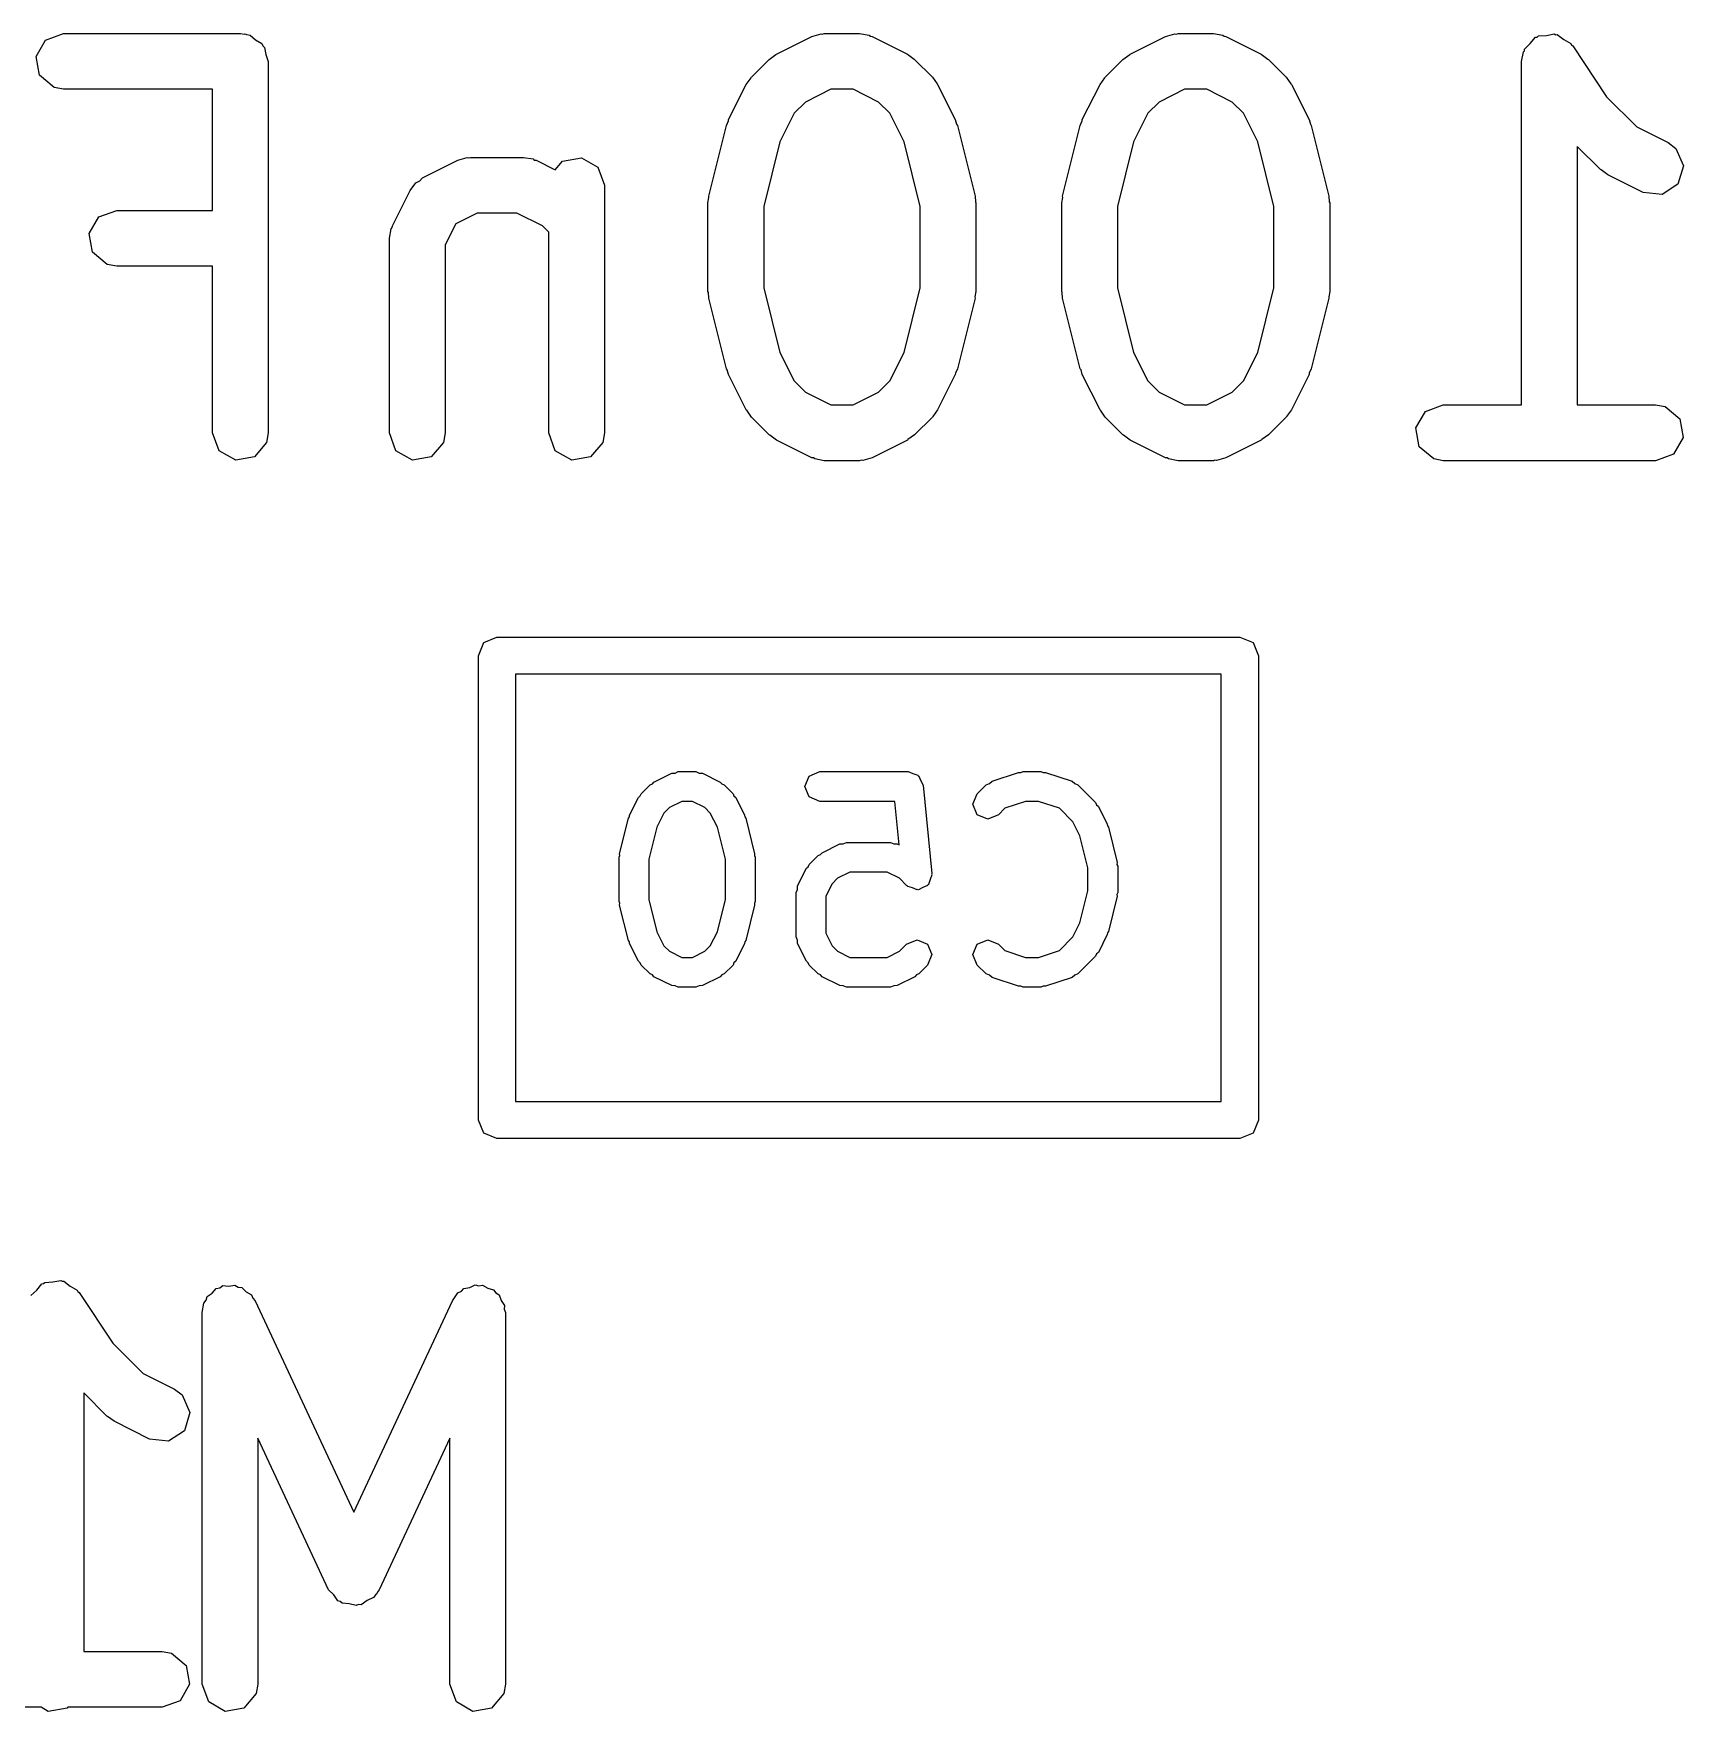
# Model space of a CAD drawing. Extents: x 0.04 to 2.99, y 0.2 to 2.23.
# Drawn here: x 1.0111 to 1.1859, y 1.8106 to 1.9884 of the extents above; entities that cross this region are included whole.
import ezdxf

# ---------------------------------------------------------------- set-up
doc = ezdxf.new("R2010")
doc.units = 0
doc.header["$MEASUREMENT"] = 0
doc.layers.add('BLACK', color=7, linetype='CONTINUOUS')

msp = doc.modelspace()

# ---------------------------------------------------------------- linework, layer by layer
at = {"layer": 'BLACK', "linetype": 'CONTINUOUS'}
for p, q in [((1.01133, 1.98598), (1.01234, 1.98773)), ((1.01234, 1.98773), (1.01424, 1.98842)), ((1.01424, 1.98842), (1.03299, 1.98842)), ((1.03299, 1.98842), (1.03337, 1.98835)), ((1.03337, 1.98835), (1.0335, 1.98837)), ((1.0335, 1.98837), (1.03362, 1.98831)), ((1.03362, 1.98831), (1.034, 1.98824)), ((1.034, 1.98824), (1.03459, 1.98775)), ((1.03459, 1.98775), (1.03525, 1.98736)), ((1.03525, 1.98736), (1.03534, 1.98711)), ((1.03534, 1.98711), (1.03555, 1.98694)), ((1.03555, 1.98694), (1.03568, 1.98618)), ((1.08979, 1.98623), (1.09354, 1.9881)), ((1.09354, 1.9881), (1.09452, 1.9884)), ((1.09452, 1.9884), (1.09469, 1.98836)), ((1.09469, 1.98836), (1.09486, 1.98842)), ((1.09486, 1.98842), (1.09861, 1.98842)), ((1.09861, 1.98842), (1.09962, 1.98824)), ((1.09962, 1.98824), (1.09975, 1.98813)), ((1.09975, 1.98813), (1.09993, 1.9881)), ((1.09993, 1.9881), (1.10368, 1.98623)), ((1.12728, 1.98623), (1.13103, 1.9881)), ((1.13103, 1.9881), (1.13201, 1.9884)), ((1.13201, 1.9884), (1.13219, 1.98836)), ((1.13219, 1.98836), (1.13235, 1.98842)), ((1.13235, 1.98842), (1.1361, 1.98842)), ((1.1361, 1.98842), (1.13711, 1.98824)), ((1.13711, 1.98824), (1.13725, 1.98813)), ((1.13725, 1.98813), (1.13742, 1.9881)), ((1.13742, 1.9881), (1.14117, 1.98623)), ((1.16906, 1.9866), (1.16907, 1.98677)), ((1.16907, 1.98677), (1.16969, 1.98736)), ((1.16969, 1.98736), (1.17025, 1.98802)), ((1.17025, 1.98802), (1.17041, 1.98805)), ((1.17041, 1.98805), (1.17054, 1.98817)), ((1.17054, 1.98817), (1.17139, 1.98822)), ((1.17139, 1.98822), (1.17223, 1.98837)), ((1.17223, 1.98837), (1.17238, 1.98829)), ((1.17238, 1.98829), (1.17255, 1.9883)), ((1.17255, 1.9883), (1.17324, 1.98779)), ((1.17324, 1.98779), (1.17398, 1.98736)), ((1.17398, 1.98736), (1.17404, 1.9872)), ((1.17404, 1.9872), (1.17418, 1.9871)), ((1.17418, 1.9871), (1.17777, 1.98172)), ((1.01168, 1.98399), (1.01133, 1.98598)), ((1.03568, 1.98618), (1.03594, 1.98546)), ((1.03594, 1.98546), (1.03594, 1.94609)), ((1.08714, 1.9838), (1.08902, 1.98568)), ((1.08902, 1.98568), (1.08974, 1.98618)), ((1.08974, 1.98618), (1.08979, 1.98623)), ((1.10368, 1.98623), (1.10438, 1.9857)), ((1.10438, 1.9857), (1.10444, 1.98568)), ((1.10444, 1.98568), (1.10632, 1.9838)), ((1.12464, 1.9838), (1.12651, 1.98568)), ((1.12651, 1.98568), (1.12724, 1.98618)), ((1.12724, 1.98618), (1.12728, 1.98623)), ((1.14117, 1.98623), (1.14188, 1.9857)), ((1.14188, 1.9857), (1.14194, 1.98568)), ((1.14194, 1.98568), (1.14381, 1.9838)), ((1.16877, 1.98546), (1.16895, 1.98647)), ((1.16877, 1.94905), (1.16877, 1.98546)), ((1.16895, 1.98647), (1.16906, 1.9866)), ((1.01323, 1.98269), (1.01168, 1.98399)), ((1.08659, 1.98303), (1.08712, 1.98374)), ((1.08712, 1.98374), (1.08714, 1.9838)), ((1.10632, 1.9838), (1.10682, 1.98308)), ((1.12409, 1.98303), (1.12461, 1.98374)), ((1.12461, 1.98374), (1.12464, 1.9838)), ((1.14381, 1.9838), (1.14432, 1.98308)), ((1.01424, 1.98251), (1.01323, 1.98269)), ((1.03004, 1.98251), (1.01424, 1.98251)), ((1.03004, 1.96967), (1.03004, 1.98251)), ((1.08472, 1.97929), (1.08659, 1.98303)), ((1.09555, 1.98251), (1.09286, 1.98116)), ((1.09791, 1.98251), (1.09555, 1.98251)), ((1.10061, 1.98116), (1.09791, 1.98251)), ((1.10682, 1.98308), (1.10687, 1.98303)), ((1.10687, 1.98303), (1.10875, 1.97929)), ((1.12221, 1.97929), (1.12409, 1.98303)), ((1.13305, 1.98251), (1.13035, 1.98116)), ((1.1354, 1.98251), (1.13305, 1.98251)), ((1.1381, 1.98116), (1.1354, 1.98251)), ((1.14432, 1.98308), (1.14437, 1.98303)), ((1.14437, 1.98303), (1.14624, 1.97929)), ((1.17777, 1.98172), (1.18097, 1.97852)), ((1.09166, 1.97997), (1.09014, 1.97693)), ((1.09286, 1.98116), (1.09166, 1.97997)), ((1.1018, 1.97997), (1.10061, 1.98116)), ((1.10332, 1.97693), (1.1018, 1.97997)), ((1.12915, 1.97997), (1.12764, 1.97693)), ((1.13035, 1.98116), (1.12915, 1.97997)), ((1.1393, 1.97997), (1.1381, 1.98116)), ((1.14081, 1.97693), (1.1393, 1.97997)), ((1.08262, 1.97118), (1.08449, 1.97868)), ((1.08449, 1.97868), (1.0847, 1.97915)), ((1.0847, 1.97915), (1.08472, 1.97929)), ((1.10875, 1.97929), (1.10889, 1.9788)), ((1.10889, 1.9788), (1.10897, 1.97868)), ((1.10897, 1.97868), (1.11084, 1.97118)), ((1.12011, 1.97118), (1.12199, 1.97868)), ((1.12199, 1.97868), (1.1222, 1.97915)), ((1.1222, 1.97915), (1.12221, 1.97929)), ((1.14624, 1.97929), (1.14639, 1.9788)), ((1.14639, 1.9788), (1.14646, 1.97868)), ((1.14646, 1.97868), (1.14834, 1.97118)), ((1.18097, 1.97852), (1.18429, 1.97686)), ((1.09014, 1.97693), (1.08844, 1.9701)), ((1.10503, 1.9701), (1.10332, 1.97693)), ((1.12764, 1.97693), (1.12593, 1.9701)), ((1.14252, 1.9701), (1.14081, 1.97693)), ((1.17713, 1.974), (1.17467, 1.97646)), ((1.17467, 1.97646), (1.17467, 1.94905)), ((1.18429, 1.97686), (1.18511, 1.97625)), ((1.18511, 1.97625), (1.18592, 1.97439)), ((1.05229, 1.97311), (1.05604, 1.97498)), ((1.05604, 1.97498), (1.05702, 1.97527)), ((1.05702, 1.97527), (1.0572, 1.97523)), ((1.0572, 1.97523), (1.05736, 1.97529)), ((1.05736, 1.97529), (1.06299, 1.97529)), ((1.06299, 1.97529), (1.064, 1.97512)), ((1.064, 1.97512), (1.06413, 1.975)), ((1.06413, 1.975), (1.06431, 1.97498)), ((1.06431, 1.97498), (1.06635, 1.97396)), ((1.06635, 1.97396), (1.06713, 1.9749)), ((1.06713, 1.9749), (1.06912, 1.97525)), ((1.06912, 1.97525), (1.07087, 1.97424)), ((1.18592, 1.97439), (1.18534, 1.97246)), ((1.05097, 1.97179), (1.05158, 1.97261)), ((1.05158, 1.97261), (1.05199, 1.97279)), ((1.05199, 1.97279), (1.05229, 1.97311)), ((1.07087, 1.97424), (1.07156, 1.97234)), ((1.17719, 1.97397), (1.17713, 1.974)), ((1.1779, 1.97345), (1.17719, 1.97397)), ((1.18165, 1.97157), (1.1779, 1.97345)), ((1.0491, 1.96804), (1.05097, 1.97179)), ((1.07156, 1.97234), (1.07156, 1.94609)), ((1.08253, 1.97047), (1.08263, 1.97105)), ((1.08263, 1.97105), (1.08262, 1.97118)), ((1.11084, 1.97118), (1.11089, 1.97059)), ((1.12003, 1.97047), (1.12013, 1.97105)), ((1.12013, 1.97105), (1.12011, 1.97118)), ((1.14834, 1.97118), (1.14838, 1.97059)), ((1.18366, 1.97134), (1.18165, 1.97157)), ((1.18534, 1.97246), (1.18366, 1.97134)), ((1.01696, 1.96723), (1.01797, 1.96898)), ((1.01797, 1.96898), (1.01987, 1.96967)), ((1.01987, 1.96967), (1.03004, 1.96967)), ((1.05806, 1.96939), (1.05581, 1.96826)), ((1.06229, 1.96939), (1.05806, 1.96939)), ((1.06499, 1.96804), (1.06229, 1.96939)), ((1.08253, 1.96109), (1.08253, 1.97047)), ((1.08844, 1.9701), (1.08844, 1.96146)), ((1.10503, 1.96146), (1.10503, 1.9701)), ((1.11089, 1.97059), (1.11093, 1.97047)), ((1.11093, 1.97047), (1.11093, 1.96109)), ((1.12003, 1.96109), (1.12003, 1.97047)), ((1.12593, 1.9701), (1.12593, 1.96146)), ((1.14252, 1.96146), (1.14252, 1.9701)), ((1.14838, 1.97059), (1.14843, 1.97047)), ((1.14843, 1.97047), (1.14843, 1.96109)), ((1.01731, 1.96524), (1.01696, 1.96723)), ((1.04878, 1.96672), (1.04896, 1.96773)), ((1.04896, 1.96773), (1.04908, 1.96786)), ((1.04908, 1.96786), (1.0491, 1.96804)), ((1.05581, 1.96826), (1.05469, 1.96602)), ((1.06566, 1.96737), (1.06499, 1.96804)), ((1.06566, 1.94609), (1.06566, 1.96737)), ((1.04878, 1.94609), (1.04878, 1.96672)), ((1.05469, 1.96602), (1.05469, 1.94609)), ((1.01886, 1.96394), (1.01731, 1.96524)), ((1.01987, 1.96376), (1.01886, 1.96394)), ((1.03004, 1.96376), (1.01987, 1.96376)), ((1.03004, 1.94609), (1.03004, 1.96376)), ((1.08258, 1.96096), (1.08253, 1.96109)), ((1.08262, 1.96038), (1.08258, 1.96096)), ((1.08449, 1.95288), (1.08262, 1.96038)), ((1.08844, 1.96146), (1.09014, 1.95462)), ((1.10332, 1.95462), (1.10503, 1.96146)), ((1.11084, 1.96038), (1.10897, 1.95288)), ((1.11093, 1.96109), (1.11083, 1.96051)), ((1.11083, 1.96051), (1.11084, 1.96038)), ((1.12007, 1.96096), (1.12003, 1.96109)), ((1.12011, 1.96038), (1.12007, 1.96096)), ((1.12199, 1.95288), (1.12011, 1.96038)), ((1.12593, 1.96146), (1.12764, 1.95462)), ((1.14081, 1.95462), (1.14252, 1.96146)), ((1.14834, 1.96038), (1.14646, 1.95288)), ((1.14843, 1.96109), (1.14833, 1.96051)), ((1.14833, 1.96051), (1.14834, 1.96038)), ((1.09014, 1.95462), (1.09166, 1.95159)), ((1.1018, 1.95159), (1.10332, 1.95462)), ((1.12764, 1.95462), (1.12915, 1.95159)), ((1.1393, 1.95159), (1.14081, 1.95462)), ((1.08457, 1.95276), (1.08449, 1.95288)), ((1.08472, 1.95227), (1.08457, 1.95276)), ((1.08659, 1.94852), (1.08472, 1.95227)), ((1.09166, 1.95159), (1.09286, 1.9504)), ((1.10061, 1.9504), (1.1018, 1.95159)), ((1.10875, 1.95227), (1.10687, 1.94852)), ((1.10876, 1.95241), (1.10875, 1.95227)), ((1.10897, 1.95288), (1.10876, 1.95241)), ((1.12207, 1.95276), (1.12199, 1.95288)), ((1.12221, 1.95227), (1.12207, 1.95276)), ((1.12409, 1.94852), (1.12221, 1.95227)), ((1.12915, 1.95159), (1.13035, 1.9504)), ((1.1381, 1.9504), (1.1393, 1.95159)), ((1.14624, 1.95227), (1.14437, 1.94852)), ((1.14626, 1.95241), (1.14624, 1.95227)), ((1.14646, 1.95288), (1.14626, 1.95241)), ((1.09286, 1.9504), (1.09555, 1.94905)), ((1.09791, 1.94905), (1.10061, 1.9504)), ((1.13035, 1.9504), (1.13305, 1.94905)), ((1.1354, 1.94905), (1.1381, 1.9504)), ((1.08664, 1.94848), (1.08659, 1.94852)), ((1.08714, 1.94776), (1.08664, 1.94848)), ((1.08902, 1.94588), (1.08714, 1.94776)), ((1.09555, 1.94905), (1.09791, 1.94905)), ((1.10632, 1.94776), (1.10444, 1.94588)), ((1.10635, 1.94781), (1.10632, 1.94776)), ((1.10687, 1.94852), (1.10635, 1.94781)), ((1.12413, 1.94848), (1.12409, 1.94852)), ((1.12464, 1.94776), (1.12413, 1.94848)), ((1.12651, 1.94588), (1.12464, 1.94776)), ((1.13305, 1.94905), (1.1354, 1.94905)), ((1.14381, 1.94776), (1.14194, 1.94588)), ((1.14384, 1.94781), (1.14381, 1.94776)), ((1.14437, 1.94852), (1.14384, 1.94781)), ((1.15757, 1.94661), (1.15858, 1.94836)), ((1.15858, 1.94836), (1.16047, 1.94905)), ((1.16047, 1.94905), (1.16877, 1.94905)), ((1.17467, 1.94905), (1.18297, 1.94905)), ((1.18297, 1.94905), (1.18398, 1.94887)), ((1.18398, 1.94887), (1.18553, 1.94757)), ((1.03073, 1.9442), (1.03004, 1.94609)), ((1.03594, 1.94609), (1.03576, 1.94508)), ((1.04947, 1.9442), (1.04878, 1.94609)), ((1.05469, 1.94609), (1.05451, 1.94508)), ((1.06635, 1.9442), (1.06566, 1.94609)), ((1.07156, 1.94609), (1.07138, 1.94508)), ((1.08908, 1.94585), (1.08902, 1.94588)), ((1.08979, 1.94533), (1.08908, 1.94585)), ((1.10444, 1.94588), (1.10372, 1.94537)), ((1.12657, 1.94585), (1.12651, 1.94588)), ((1.12728, 1.94533), (1.12657, 1.94585)), ((1.14194, 1.94588), (1.14122, 1.94537)), ((1.15792, 1.94462), (1.15757, 1.94661)), ((1.18553, 1.94757), (1.18588, 1.94558)), ((1.03248, 1.94319), (1.03073, 1.9442)), ((1.03576, 1.94508), (1.03447, 1.94354)), ((1.05122, 1.94319), (1.04947, 1.9442)), ((1.05451, 1.94508), (1.05321, 1.94354)), ((1.0681, 1.94319), (1.06635, 1.9442)), ((1.07138, 1.94508), (1.07009, 1.94354)), ((1.09354, 1.94345), (1.08979, 1.94533)), ((1.10368, 1.94533), (1.09993, 1.94345)), ((1.10372, 1.94537), (1.10368, 1.94533)), ((1.13103, 1.94345), (1.12728, 1.94533)), ((1.14117, 1.94533), (1.13742, 1.94345)), ((1.14122, 1.94537), (1.14117, 1.94533)), ((1.15946, 1.94332), (1.15792, 1.94462)), ((1.18588, 1.94558), (1.18487, 1.94383)), ((1.03447, 1.94354), (1.03248, 1.94319)), ((1.05321, 1.94354), (1.05122, 1.94319)), ((1.07009, 1.94354), (1.0681, 1.94319)), ((1.09371, 1.94343), (1.09354, 1.94345)), ((1.09385, 1.94332), (1.09371, 1.94343)), ((1.09486, 1.94314), (1.09385, 1.94332)), ((1.09861, 1.94314), (1.09486, 1.94314)), ((1.09877, 1.9432), (1.09861, 1.94314)), ((1.09894, 1.94316), (1.09877, 1.9432)), ((1.09993, 1.94345), (1.09894, 1.94316)), ((1.13121, 1.94343), (1.13103, 1.94345)), ((1.13134, 1.94332), (1.13121, 1.94343)), ((1.13235, 1.94314), (1.13134, 1.94332)), ((1.1361, 1.94314), (1.13235, 1.94314)), ((1.13627, 1.9432), (1.1361, 1.94314)), ((1.13644, 1.94316), (1.13627, 1.9432)), ((1.13742, 1.94345), (1.13644, 1.94316)), ((1.16047, 1.94314), (1.15946, 1.94332)), ((1.18297, 1.94314), (1.16047, 1.94314)), ((1.18487, 1.94383), (1.18297, 1.94314)), ((1.0582, 1.92246), (1.05878, 1.92386)), ((1.05878, 1.92386), (1.06017, 1.92443)), ((1.06017, 1.92443), (1.13891, 1.92443)), ((1.13891, 1.92443), (1.14031, 1.92386)), ((1.14031, 1.92386), (1.14088, 1.92246)), ((1.0582, 1.87325), (1.0582, 1.92246)), ((1.14088, 1.92246), (1.14088, 1.87325)), ((1.06214, 1.9205), (1.06214, 1.87522)), ((1.13694, 1.9205), (1.06214, 1.9205)), ((1.13694, 1.87522), (1.13694, 1.9205)), ((1.07546, 1.90784), (1.0764, 1.90878)), ((1.0764, 1.90878), (1.07664, 1.90888)), ((1.07664, 1.90888), (1.07681, 1.90907)), ((1.07681, 1.90907), (1.07869, 1.91001)), ((1.07869, 1.91001), (1.07905, 1.91003)), ((1.07905, 1.91003), (1.07939, 1.91018)), ((1.07939, 1.91018), (1.08126, 1.91018)), ((1.08126, 1.91018), (1.0816, 1.91003)), ((1.0816, 1.91003), (1.08197, 1.91001)), ((1.08197, 1.91001), (1.08384, 1.90907)), ((1.08384, 1.90907), (1.08401, 1.90888)), ((1.08401, 1.90888), (1.08425, 1.90878)), ((1.08425, 1.90878), (1.08519, 1.90784)), ((1.09281, 1.9086), (1.09327, 1.90971)), ((1.09327, 1.90749), (1.09281, 1.9086)), ((1.09327, 1.90971), (1.09439, 1.91018)), ((1.09439, 1.91018), (1.10376, 1.91018)), ((1.10376, 1.91018), (1.10425, 1.90997)), ((1.10425, 1.90997), (1.10476, 1.90982)), ((1.10476, 1.90982), (1.1048, 1.90975)), ((1.1048, 1.90975), (1.10488, 1.90971)), ((1.10488, 1.90971), (1.10508, 1.90922)), ((1.10508, 1.90922), (1.10533, 1.90876)), ((1.10533, 1.90876), (1.10627, 1.89938)), ((1.11108, 1.90784), (1.11202, 1.90878)), ((1.11202, 1.90878), (1.11236, 1.90892)), ((1.11236, 1.90892), (1.11264, 1.90916)), ((1.11264, 1.90916), (1.11545, 1.91009)), ((1.11545, 1.91009), (1.11571, 1.91008)), ((1.11571, 1.91008), (1.11595, 1.91018)), ((1.11595, 1.91018), (1.11782, 1.91018)), ((1.11782, 1.91018), (1.11806, 1.91008)), ((1.11806, 1.91008), (1.11832, 1.91009)), ((1.11832, 1.91009), (1.12113, 1.90916)), ((1.12113, 1.90916), (1.12141, 1.90892)), ((1.12141, 1.90892), (1.12175, 1.90878)), ((1.12175, 1.90878), (1.12362, 1.9069)), ((1.07423, 1.90556), (1.07517, 1.90743)), ((1.07517, 1.90743), (1.07536, 1.9076)), ((1.07536, 1.9076), (1.07546, 1.90784)), ((1.07976, 1.90703), (1.07845, 1.90637)), ((1.08089, 1.90703), (1.07976, 1.90703)), ((1.08221, 1.90637), (1.08089, 1.90703)), ((1.08519, 1.90784), (1.08529, 1.9076)), ((1.08529, 1.9076), (1.08549, 1.90743)), ((1.08549, 1.90743), (1.08642, 1.90556)), ((1.09439, 1.90703), (1.09327, 1.90749)), ((1.10234, 1.90703), (1.09439, 1.90703)), ((1.1028, 1.90241), (1.10234, 1.90703)), ((1.11062, 1.90673), (1.11108, 1.90784)), ((1.11108, 1.90561), (1.11062, 1.90673)), ((1.1162, 1.90703), (1.11399, 1.90629)), ((1.11757, 1.90703), (1.1162, 1.90703)), ((1.11978, 1.90629), (1.11757, 1.90703)), ((1.12362, 1.9069), (1.12372, 1.90666)), ((1.07317, 1.90148), (1.07411, 1.90523)), ((1.07411, 1.90523), (1.07422, 1.90538)), ((1.07422, 1.90538), (1.07423, 1.90556)), ((1.07787, 1.90579), (1.07713, 1.9043)), ((1.07845, 1.90637), (1.07787, 1.90579)), ((1.08278, 1.90579), (1.08221, 1.90637)), ((1.08353, 1.9043), (1.08278, 1.90579)), ((1.08642, 1.90556), (1.08644, 1.90538)), ((1.08644, 1.90538), (1.08654, 1.90523)), ((1.08654, 1.90523), (1.08748, 1.90148)), ((1.1122, 1.90515), (1.11108, 1.90561)), ((1.11331, 1.90561), (1.1122, 1.90515)), ((1.11399, 1.90629), (1.11331, 1.90561)), ((1.12121, 1.90486), (1.11978, 1.90629)), ((1.12372, 1.90666), (1.12392, 1.90649)), ((1.12392, 1.90649), (1.12486, 1.90462)), ((1.07713, 1.9043), (1.07628, 1.90091)), ((1.08438, 1.90091), (1.08353, 1.9043)), ((1.12196, 1.90336), (1.12121, 1.90486)), ((1.12281, 1.89997), (1.12196, 1.90336)), ((1.12486, 1.90462), (1.12487, 1.90444)), ((1.12487, 1.90444), (1.12497, 1.9043)), ((1.12497, 1.9043), (1.12591, 1.90055)), ((1.0732, 1.90129), (1.07317, 1.90148)), ((1.08748, 1.90148), (1.08745, 1.90129)), ((1.09421, 1.90128), (1.09445, 1.90138)), ((1.09445, 1.90138), (1.09462, 1.90157)), ((1.09462, 1.90157), (1.0965, 1.90251)), ((1.0965, 1.90251), (1.09686, 1.90254)), ((1.09686, 1.90254), (1.0972, 1.90268)), ((1.0972, 1.90268), (1.10189, 1.90268)), ((1.10189, 1.90268), (1.10223, 1.90254)), ((1.10223, 1.90254), (1.10259, 1.90251)), ((1.10259, 1.90251), (1.1028, 1.90241)), ((1.07313, 1.9011), (1.0732, 1.90129)), ((1.07313, 1.89641), (1.07313, 1.9011)), ((1.07628, 1.90091), (1.07628, 1.89661)), ((1.08438, 1.89661), (1.08438, 1.90091)), ((1.08745, 1.90129), (1.08753, 1.9011)), ((1.08753, 1.9011), (1.08753, 1.89641)), ((1.09204, 1.89806), (1.09298, 1.89993)), ((1.09298, 1.89993), (1.09317, 1.9001)), ((1.09317, 1.9001), (1.09327, 1.90034)), ((1.09327, 1.90034), (1.09421, 1.90128)), ((1.12281, 1.89755), (1.12281, 1.89997)), ((1.12591, 1.90055), (1.12588, 1.90035)), ((1.12588, 1.90035), (1.12596, 1.90016)), ((1.12596, 1.90016), (1.12596, 1.89735)), ((1.09202, 1.89769), (1.09204, 1.89806)), ((1.09568, 1.89829), (1.09503, 1.89698)), ((1.09626, 1.89887), (1.09568, 1.89829)), ((1.09757, 1.89953), (1.09626, 1.89887)), ((1.10151, 1.89953), (1.09757, 1.89953)), ((1.10283, 1.89887), (1.10151, 1.89953)), ((1.10359, 1.89811), (1.10283, 1.89887)), ((1.10366, 1.89808), (1.10359, 1.89811)), ((1.1037, 1.89801), (1.10366, 1.89808)), ((1.10421, 1.89785), (1.1037, 1.89801)), ((1.1047, 1.89765), (1.10421, 1.89785)), ((1.10532, 1.89791), (1.10486, 1.89766)), ((1.10581, 1.89811), (1.10532, 1.89791)), ((1.10584, 1.89819), (1.10581, 1.89811)), ((1.10592, 1.89823), (1.10584, 1.89819)), ((1.10607, 1.89874), (1.10592, 1.89823)), ((1.10627, 1.89923), (1.10607, 1.89874)), ((1.10627, 1.89938), (1.10624, 1.8993)), ((1.10624, 1.8993), (1.10627, 1.89923)), ((1.0732, 1.89623), (1.07313, 1.89641)), ((1.07317, 1.89603), (1.0732, 1.89623)), ((1.07411, 1.89228), (1.07317, 1.89603)), ((1.07628, 1.89661), (1.07713, 1.89321)), ((1.08353, 1.89321), (1.08438, 1.89661)), ((1.08748, 1.89603), (1.08654, 1.89228)), ((1.08753, 1.89641), (1.08745, 1.89623)), ((1.08745, 1.89623), (1.08748, 1.89603)), ((1.09188, 1.89735), (1.09202, 1.89769)), ((1.09188, 1.89266), (1.09188, 1.89735)), ((1.09503, 1.89698), (1.09503, 1.89304)), ((1.10478, 1.89768), (1.1047, 1.89765)), ((1.10486, 1.89766), (1.10478, 1.89768)), ((1.12196, 1.89415), (1.12281, 1.89755)), ((1.12591, 1.89697), (1.12497, 1.89322)), ((1.12596, 1.89735), (1.12588, 1.89717)), ((1.12588, 1.89717), (1.12591, 1.89697)), ((1.07713, 1.89321), (1.07787, 1.89172)), ((1.08278, 1.89172), (1.08353, 1.89321)), ((1.09202, 1.89233), (1.09188, 1.89266)), ((1.09503, 1.89304), (1.09568, 1.89172)), ((1.11978, 1.89123), (1.12121, 1.89266)), ((1.12121, 1.89266), (1.12196, 1.89415)), ((1.12486, 1.8929), (1.12392, 1.89102)), ((1.12487, 1.89308), (1.12486, 1.8929)), ((1.12497, 1.89322), (1.12487, 1.89308)), ((1.07422, 1.89214), (1.07411, 1.89228)), ((1.07423, 1.89196), (1.07422, 1.89214)), ((1.07517, 1.89009), (1.07423, 1.89196)), ((1.07787, 1.89172), (1.07845, 1.89115)), ((1.07845, 1.89115), (1.07976, 1.89049)), ((1.08089, 1.89049), (1.08221, 1.89115)), ((1.08221, 1.89115), (1.08278, 1.89172)), ((1.08642, 1.89196), (1.08549, 1.89009)), ((1.08644, 1.89214), (1.08642, 1.89196)), ((1.08654, 1.89228), (1.08644, 1.89214)), ((1.09204, 1.89196), (1.09202, 1.89233)), ((1.09298, 1.89009), (1.09204, 1.89196)), ((1.09568, 1.89172), (1.09626, 1.89115)), ((1.09626, 1.89115), (1.09757, 1.89049)), ((1.10151, 1.89049), (1.10283, 1.89115)), ((1.10283, 1.89115), (1.10359, 1.8919)), ((1.10359, 1.8919), (1.1047, 1.89236)), ((1.1047, 1.89236), (1.10581, 1.8919)), ((1.10581, 1.8919), (1.10627, 1.89079)), ((1.10627, 1.89079), (1.10581, 1.88968)), ((1.11062, 1.89079), (1.11108, 1.8919)), ((1.11108, 1.88968), (1.11062, 1.89079)), ((1.11108, 1.8919), (1.1122, 1.89236)), ((1.1122, 1.89236), (1.11331, 1.8919)), ((1.11331, 1.8919), (1.11399, 1.89123)), ((1.11399, 1.89123), (1.1162, 1.89049)), ((1.11757, 1.89049), (1.11978, 1.89123)), ((1.12372, 1.89085), (1.12362, 1.89061)), ((1.12392, 1.89102), (1.12372, 1.89085)), ((1.07536, 1.88992), (1.07517, 1.89009)), ((1.07546, 1.88968), (1.07536, 1.88992)), ((1.0764, 1.88874), (1.07546, 1.88968)), ((1.07976, 1.89049), (1.08089, 1.89049)), ((1.08519, 1.88968), (1.08425, 1.88874)), ((1.08529, 1.88992), (1.08519, 1.88968)), ((1.08549, 1.89009), (1.08529, 1.88992)), ((1.09317, 1.88992), (1.09298, 1.89009)), ((1.09327, 1.88968), (1.09317, 1.88992)), ((1.09421, 1.88874), (1.09327, 1.88968)), ((1.09757, 1.89049), (1.10151, 1.89049)), ((1.10581, 1.88968), (1.10488, 1.88874)), ((1.11202, 1.88874), (1.11108, 1.88968)), ((1.1162, 1.89049), (1.11757, 1.89049)), ((1.12362, 1.89061), (1.12175, 1.88874)), ((1.07664, 1.88864), (1.0764, 1.88874)), ((1.07681, 1.88844), (1.07664, 1.88864)), ((1.07869, 1.88751), (1.07681, 1.88844)), ((1.07905, 1.88748), (1.07869, 1.88751)), ((1.07939, 1.88734), (1.07905, 1.88748)), ((1.08126, 1.88734), (1.07939, 1.88734)), ((1.0816, 1.88748), (1.08126, 1.88734)), ((1.08197, 1.88751), (1.0816, 1.88748)), ((1.08384, 1.88844), (1.08197, 1.88751)), ((1.08401, 1.88864), (1.08384, 1.88844)), ((1.08425, 1.88874), (1.08401, 1.88864)), ((1.09445, 1.88864), (1.09421, 1.88874)), ((1.09462, 1.88844), (1.09445, 1.88864)), ((1.0965, 1.88751), (1.09462, 1.88844)), ((1.09686, 1.88748), (1.0965, 1.88751)), ((1.0972, 1.88734), (1.09686, 1.88748)), ((1.10189, 1.88734), (1.0972, 1.88734)), ((1.10223, 1.88748), (1.10189, 1.88734)), ((1.10259, 1.88751), (1.10223, 1.88748)), ((1.10447, 1.88844), (1.10259, 1.88751)), ((1.10464, 1.88864), (1.10447, 1.88844)), ((1.10488, 1.88874), (1.10464, 1.88864)), ((1.11236, 1.8886), (1.11202, 1.88874)), ((1.11264, 1.88836), (1.11236, 1.8886)), ((1.11545, 1.88742), (1.11264, 1.88836)), ((1.11571, 1.88744), (1.11545, 1.88742)), ((1.11595, 1.88734), (1.11571, 1.88744)), ((1.11782, 1.88734), (1.11595, 1.88734)), ((1.11806, 1.88744), (1.11782, 1.88734)), ((1.11832, 1.88742), (1.11806, 1.88744)), ((1.12113, 1.88836), (1.11832, 1.88742)), ((1.12141, 1.8886), (1.12113, 1.88836)), ((1.12175, 1.88874), (1.12141, 1.8886)), ((1.06214, 1.87522), (1.13694, 1.87522)), ((1.05878, 1.87186), (1.0582, 1.87325)), ((1.14088, 1.87325), (1.14031, 1.87186)), ((1.06017, 1.87128), (1.05878, 1.87186)), ((1.13891, 1.87128), (1.06017, 1.87128)), ((1.14031, 1.87186), (1.13891, 1.87128)), ((1.01078, 1.85463), (1.0114, 1.85522)), ((1.0114, 1.85522), (1.01195, 1.85588)), ((1.01195, 1.85588), (1.01212, 1.85591)), ((1.01212, 1.85591), (1.01224, 1.85603)), ((1.01224, 1.85603), (1.0131, 1.85608)), ((1.0131, 1.85608), (1.01394, 1.85623)), ((1.01394, 1.85623), (1.01409, 1.85615)), ((1.01409, 1.85615), (1.01426, 1.85616)), ((1.01426, 1.85616), (1.01495, 1.85565)), ((1.01495, 1.85565), (1.01569, 1.85522)), ((1.01569, 1.85522), (1.01575, 1.85506)), ((1.02999, 1.8549), (1.03041, 1.85539)), ((1.03041, 1.85539), (1.0308, 1.85546)), ((1.0308, 1.85546), (1.03112, 1.85569)), ((1.03112, 1.85569), (1.03176, 1.85563)), ((1.03176, 1.85563), (1.0324, 1.85574)), ((1.0324, 1.85574), (1.03274, 1.85554)), ((1.03274, 1.85554), (1.03313, 1.85551)), ((1.03313, 1.85551), (1.03359, 1.85505)), ((1.05604, 1.85492), (1.0564, 1.85509)), ((1.0564, 1.85509), (1.05665, 1.85539)), ((1.05665, 1.85539), (1.05729, 1.8555)), ((1.05729, 1.8555), (1.05787, 1.85578)), ((1.05787, 1.85578), (1.05825, 1.85567)), ((1.05825, 1.85567), (1.05864, 1.85574)), ((1.05864, 1.85574), (1.0592, 1.85542)), ((1.0592, 1.85542), (1.05982, 1.85525)), ((1.05982, 1.85525), (1.06005, 1.85493)), ((1.01575, 1.85506), (1.01589, 1.85496)), ((1.01589, 1.85496), (1.01947, 1.84958)), ((1.02893, 1.85283), (1.02911, 1.85384)), ((1.02911, 1.85384), (1.02936, 1.85415)), ((1.02936, 1.85415), (1.02946, 1.85453)), ((1.02946, 1.85453), (1.02999, 1.8549)), ((1.03359, 1.85505), (1.03415, 1.85473)), ((1.03415, 1.85473), (1.03428, 1.85436)), ((1.03428, 1.85436), (1.03456, 1.85408)), ((1.03456, 1.85408), (1.04501, 1.83169)), ((1.04501, 1.83169), (1.05545, 1.85408)), ((1.05545, 1.85408), (1.05604, 1.85492)), ((1.06005, 1.85493), (1.06039, 1.85473)), ((1.06039, 1.85473), (1.06061, 1.85413)), ((1.06061, 1.85413), (1.06098, 1.8536)), ((1.06098, 1.8536), (1.06095, 1.8532)), ((1.02893, 1.81346), (1.02893, 1.85283)), ((1.06095, 1.8532), (1.06108, 1.85283)), ((1.06108, 1.85283), (1.06108, 1.81346)), ((1.01947, 1.84958), (1.02268, 1.84637)), ((1.02268, 1.84637), (1.026, 1.84471)), ((1.026, 1.84471), (1.02682, 1.8441)), ((1.01884, 1.84186), (1.01638, 1.84432)), ((1.01638, 1.84432), (1.01638, 1.8169)), ((1.02682, 1.8441), (1.02763, 1.84225)), ((1.0189, 1.84183), (1.01884, 1.84186)), ((1.01961, 1.84131), (1.0189, 1.84183)), ((1.02336, 1.83943), (1.01961, 1.84131)), ((1.02763, 1.84225), (1.02705, 1.84031)), ((1.02537, 1.8392), (1.02336, 1.83943)), ((1.02705, 1.84031), (1.02537, 1.8392)), ((1.04233, 1.82346), (1.03484, 1.83952)), ((1.03484, 1.83952), (1.03484, 1.81346)), ((1.05518, 1.83952), (1.04768, 1.82346)), ((1.05518, 1.81346), (1.05518, 1.83952)), ((1.04287, 1.82292), (1.04233, 1.82346)), ((1.04746, 1.82315), (1.04743, 1.82302)), ((1.04768, 1.82346), (1.04746, 1.82315)), ((1.04331, 1.82229), (1.04287, 1.82292)), ((1.04357, 1.82222), (1.04331, 1.82229)), ((1.04376, 1.82204), (1.04357, 1.82222)), ((1.04452, 1.82197), (1.04376, 1.82204)), ((1.04526, 1.82177), (1.04452, 1.82197)), ((1.04551, 1.82188), (1.04526, 1.82177)), ((1.04577, 1.82186), (1.04551, 1.82188)), ((1.0464, 1.8223), (1.04577, 1.82186)), ((1.04709, 1.82262), (1.0464, 1.8223)), ((1.04732, 1.82294), (1.04709, 1.82262)), ((1.04743, 1.82302), (1.04732, 1.82294)), ((1.01638, 1.8169), (1.02468, 1.8169)), ((1.02468, 1.8169), (1.02569, 1.81673)), ((1.02569, 1.81673), (1.02724, 1.81543)), ((1.02724, 1.81543), (1.02759, 1.81344)), ((1.02759, 1.81344), (1.02658, 1.81169)), ((1.02962, 1.81157), (1.02893, 1.81346)), ((1.03466, 1.81245), (1.03336, 1.81091)), ((1.03484, 1.81346), (1.03466, 1.81245)), ((1.05587, 1.81157), (1.05518, 1.81346)), ((1.0609, 1.81245), (1.05961, 1.81091)), ((1.06108, 1.81346), (1.0609, 1.81245)), ((1.01186, 1.811), (1.00218, 1.811)), ((1.01262, 1.81056), (1.01186, 1.811)), ((1.01461, 1.81091), (1.01262, 1.81056)), ((1.01469, 1.811), (1.01461, 1.81091)), ((1.02468, 1.811), (1.01469, 1.811)), ((1.02658, 1.81169), (1.02468, 1.811)), ((1.03137, 1.81056), (1.02962, 1.81157)), ((1.03336, 1.81091), (1.03137, 1.81056)), ((1.05762, 1.81056), (1.05587, 1.81157)), ((1.05961, 1.81091), (1.05762, 1.81056))]:
    msp.add_line(p, q, dxfattribs=at)

doc.saveas('drawing.dxf')
